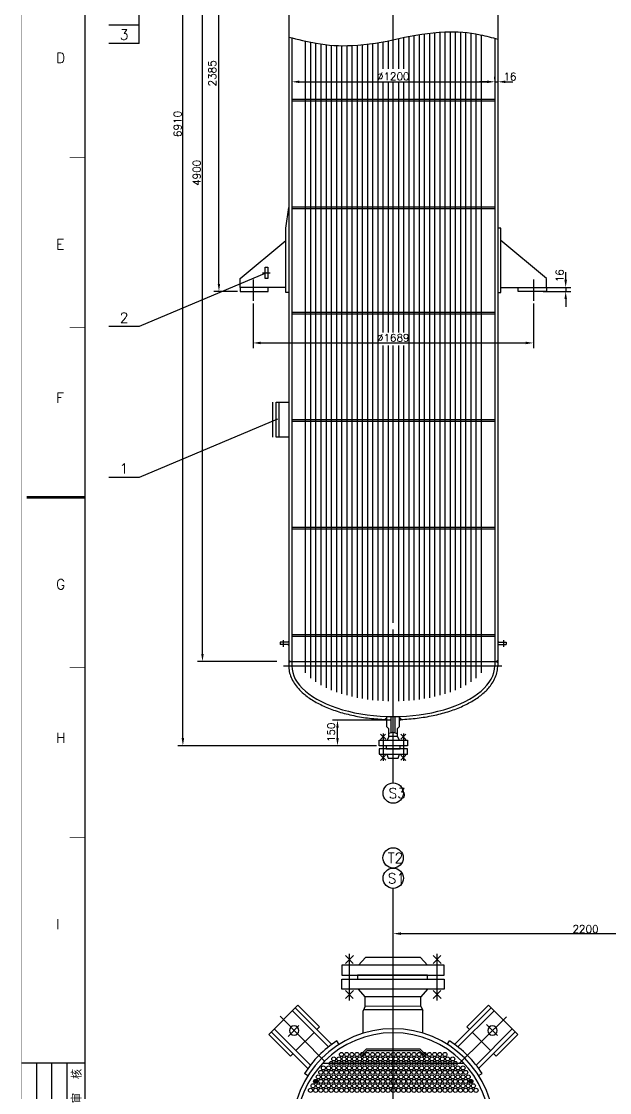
# Model space of a CAD drawing. Extents: x 49444 to 186655, y 41039 to 60167.
# Drawn here: x 63233 to 66711, y 49526 to 55859 of the extents above; entities that cross this region are included whole.
import ezdxf
from ezdxf.enums import TextEntityAlignment as Align

# ---------------------------------------------------------------- set-up
doc = ezdxf.new("R2010")
doc.units = 0
doc.header["$LTSCALE"] = 60
doc.header["$MEASUREMENT"] = 0
doc.header["$PDMODE"] = 3
doc.header["$PDSIZE"] = 0.001
doc.layers.get('0').update_dxf_attribs({"linetype": 'CONTINUOUS'})
doc.layers.get('DEFPOINTS').update_dxf_attribs({"linetype": 'CONTINUOUS'})
doc.styles.get("Standard").update_dxf_attribs({"font": 'txt_l', "bigfont": 'hztxt_l'})
doc.dimstyles.new('STANDARD$0', dxfattribs={"dimtxt": 3, "dimasz": 3, "dimexe": 2, "dimexo": 1, "dimgap": 0.5, "dimtad": 1, "dimdec": 0, "dimzin": 0, "dimdsep": 46, "dimtxsty": 'Standard', "dimcen": 1, "dimclrd": 256, "dimclre": 256, "dimclrt": 256, "dimadec": 0, "dimazin": 0, "dimtfac": 1.5, "dimtdec": 3, "dimtix": 1, "dimtmove": 0, "dimatfit": 2, "dimfxl": 0, "dimtolj": 1, "dimarcsym": 0})

# ---------------------------------------------------------------- blocks, each defined once
blk = doc.blocks.new('*D571')
at = {"lineweight": -2}
for p, q in [((65986.6, 55501.6), (65941.6, 55501.6)), ((66031.6, 55501.6), (66049.6, 55501.6)), ((66031.6, 55486.7), (66031.6, 55471.6)), ((66049.6, 55486.7), (66049.6, 55471.6)), ((66094.6, 55501.6), (66139.6, 55501.6))]:
    blk.add_line(p, q, dxfattribs=at)
for points in [[(65986.6, 55509.1), (65986.6, 55494.1), (66031.6, 55501.6)], [(66094.6, 55509.1), (66094.6, 55494.1), (66049.6, 55501.6)]]:
    blk.add_solid(points)
at = {"layer": 'DEFPOINTS', "color": 0}
for p in [(66031.6, 55501.7), (66049.6, 55501.7), (66049.6, 55501.6)]:
    blk.add_point(p, dxfattribs=at)
at = {"insert": (66122.1, 55532.6), "char_height": 45, "attachment_point": 5}
blk.add_mtext('\\A1;16', dxfattribs=at)
blk = doc.blocks.new('*D580')
at = {"lineweight": -2}
for p, q in [((64831.6, 55486.6), (64831.6, 55471.6)), ((64876.6, 55501.6), (65986.6, 55501.6)), ((66031.6, 55516.6), (66031.6, 55531.6))]:
    blk.add_line(p, q, dxfattribs=at)
for points in [[(64876.6, 55509.1), (64876.6, 55494.1), (64831.6, 55501.6)], [(65986.6, 55509.1), (65986.6, 55494.1), (66031.6, 55501.6)]]:
    blk.add_solid(points)
at = {"layer": 'DEFPOINTS', "color": 0}
for p in [(64831.6, 55501.6), (66031.6, 55501.6), (66031.6, 55501.6)]:
    blk.add_point(p, dxfattribs=at)
at = {"insert": (65431.6, 55533.6), "char_height": 45, "attachment_point": 5}
blk.add_mtext('\\A1;%%c1200', dxfattribs=at)
blk = doc.blocks.new('*D23')
at = {"lineweight": -2}
for p, q in [((65129, 58221.7), (64157.7, 58221.7)), ((64187.7, 51621.5), (64187.7, 58176.7)), ((65175.8, 51576.5), (64157.7, 51576.5))]:
    blk.add_line(p, q, dxfattribs=at)
for points in [[(64180.2, 58176.7), (64195.2, 58176.7), (64187.7, 58221.7)], [(64180.2, 51621.5), (64195.2, 51621.5), (64187.7, 51576.5)]]:
    blk.add_solid(points)
at = {"layer": 'DEFPOINTS', "color": 0}
for p in [(64187.7, 58221.7), (65144, 58221.7), (65190.8, 51576.5)]:
    blk.add_point(p, dxfattribs=at)
at = {"insert": (64119, 55252.4), "char_height": 45, "attachment_point": 5, "rotation": 90}
blk.add_mtext('\\A1;\\P6910', dxfattribs=at)
blk = doc.blocks.new('*D583')
at = {"lineweight": -2}
for p, q in [((64431.3, 56747.2), (64273.5, 56747.2)), ((64303.5, 52119), (64303.5, 56702.2)), ((64743.9, 52074), (64273.5, 52074))]:
    blk.add_line(p, q, dxfattribs=at)
for points in [[(64296, 56702.2), (64311, 56702.2), (64303.5, 56747.2)], [(64296, 52119), (64311, 52119), (64303.5, 52074)]]:
    blk.add_solid(points)
at = {"layer": 'DEFPOINTS', "color": 0}
for p in [(64303.5, 56747.2), (64446.3, 56747.2), (64758.9, 52074)]:
    blk.add_point(p, dxfattribs=at)
at = {"insert": (64269.6, 54963.3), "char_height": 45, "attachment_point": 5, "rotation": 90}
blk.add_mtext('\\A1;4900', dxfattribs=at)
blk = doc.blocks.new('*D584')
at = {"lineweight": -2}
for p, q in [((65416.6, 51727.5), (65071.9, 51727.5)), ((65101.9, 51621.5), (65101.9, 51682.5)), ((65332.5, 51576.5), (65071.9, 51576.5))]:
    blk.add_line(p, q, dxfattribs=at)
for points in [[(65094.4, 51682.5), (65109.4, 51682.5), (65101.9, 51727.5)], [(65094.4, 51621.5), (65109.4, 51621.5), (65101.9, 51576.5)]]:
    blk.add_solid(points)
at = {"layer": 'DEFPOINTS', "color": 0}
for p in [(65101.9, 51727.5), (65431.6, 51727.5), (65347.5, 51576.5)]:
    blk.add_point(p, dxfattribs=at)
at = {"insert": (65064.4, 51655.6), "char_height": 45, "attachment_point": 5, "rotation": 90}
blk.add_mtext('\\A1;150', dxfattribs=at)
blk = doc.blocks.new('*D585')
at = {"lineweight": -2}
for p, q in [((66451.6, 54330.9), (66451.6, 54375.9)), ((66317.6, 54285.9), (66481.6, 54285.9)), ((66451.6, 54285.9), (66451.6, 54262.1)), ((66319.2, 54262.1), (66481.6, 54262.1)), ((66451.6, 54217.1), (66451.6, 54172.1))]:
    blk.add_line(p, q, dxfattribs=at)
for points in [[(66444.1, 54330.9), (66459.1, 54330.9), (66451.6, 54285.9)], [(66444.1, 54217.1), (66459.1, 54217.1), (66451.6, 54262.1)]]:
    blk.add_solid(points)
at = {"layer": 'DEFPOINTS', "color": 0}
for p in [(66302.6, 54285.9), (66304.2, 54262.1), (66451.6, 54262.1)]:
    blk.add_point(p, dxfattribs=at)
at = {"insert": (66416, 54355.4), "char_height": 45, "attachment_point": 5, "rotation": 90}
blk.add_mtext('\\A1;16', dxfattribs=at)
blk = doc.blocks.new('*D586')
at = {"lineweight": -2}
for p, q in [((64798.6, 56747.2), (64370.8, 56747.2)), ((64400.8, 54307.1), (64400.8, 56702.2)), ((64510.7, 54262.1), (64370.8, 54262.1))]:
    blk.add_line(p, q, dxfattribs=at)
for points in [[(64393.3, 56702.2), (64408.3, 56702.2), (64400.8, 56747.2)], [(64393.3, 54307.1), (64408.3, 54307.1), (64400.8, 54262.1)]]:
    blk.add_solid(points)
at = {"layer": 'DEFPOINTS', "color": 0}
for p in [(64400.8, 56747.2), (64813.6, 56747.2), (64525.7, 54262.1)]:
    blk.add_point(p, dxfattribs=at)
at = {"insert": (64361.2, 55551.6), "char_height": 45, "attachment_point": 5, "rotation": 90}
blk.add_mtext('\\A1;2385', dxfattribs=at)
blk = doc.blocks.new('*D36')
at = {"lineweight": -2}
for p, q in [((65431.6, 50205.9), (65431.6, 50495.3)), ((67706.2, 50480.3), (67706.2, 50495.3)), ((65476.6, 50465.3), (67661.2, 50465.3))]:
    blk.add_line(p, q, dxfattribs=at)
for points in [[(65476.6, 50472.8), (65476.6, 50457.8), (65431.6, 50465.3)], [(67661.2, 50472.8), (67661.2, 50457.8), (67706.2, 50465.3)]]:
    blk.add_solid(points)
at = {"layer": 'DEFPOINTS', "color": 0}
for p in [(67706.2, 50465.3), (67706.2, 50465.3), (65431.6, 50190.9)]:
    blk.add_point(p, dxfattribs=at)
at = {"insert": (66568.9, 50492.6), "char_height": 45, "attachment_point": 5}
blk.add_mtext('\\A1;2200', dxfattribs=at)
blk = doc.blocks.new('*D24')
at = {"lineweight": -2}
for p, q in [((64603, 54191), (64603, 53927.7)), ((66260.2, 54191), (66260.2, 53927.7)), ((64648, 53957.7), (66215.2, 53957.7))]:
    blk.add_line(p, q, dxfattribs=at)
for points in [[(64648, 53965.2), (64648, 53950.2), (64603, 53957.7)], [(66215.2, 53965.2), (66215.2, 53950.2), (66260.2, 53957.7)]]:
    blk.add_solid(points)
at = {"layer": 'DEFPOINTS', "color": 0}
for p in [(64603, 54206), (66260.2, 54206), (66260.2, 53957.7)]:
    blk.add_point(p, dxfattribs=at)
at = {"insert": (65431.6, 53987.9), "char_height": 45, "attachment_point": 5}
blk.add_mtext('\\A1;%%c1689', dxfattribs=at)

msp = doc.modelspace()

# ---------------------------------------------------------------- hatches: boundary and pattern name
h = msp.add_hatch(color=256)
h.paths.add_polyline_path([(65248.113975, 49738.873138, 1), (65248.113975, 49762.767768, 1)])
h.paths.add_polyline_path([(65615.157618, 49738.873138, 1), (65615.157618, 49762.767768, 1)])
for points in [[(64972.828187, 49579.939475, 1), (64972.828187, 49603.834105, 1)], [(65890.440801, 49579.939475, 1), (65890.440801, 49603.834105, 1)]]:
    msp.add_hatch(color=256).paths.add_polyline_path(points)

# ---------------------------------------------------------------- linework, layer by layer
for p, q in [((65431.634497, 55577.903415), (65431.634497, 57236.195133)), ((64813.634508, 57124.189992), (64813.573049, 52049.028121)), ((66049.636469, 56272.488223), (66049.572897, 52049.028121)), ((63929.708372, 55728.035566), (63929.708372, 55945.754161)), ((63929.708372, 55836.840122), (63749.708372, 55836.840122)), ((65706.900753, 55794.753589), (65706.900753, 51874.491457)), ((65737.486906, 55796.72103), (65737.486906, 51883.401539)), ((65768.073058, 55797.777207), (65768.073058, 51893.659374)), ((65798.659211, 55797.62394), (65798.659211, 51905.460455)), ((65829.245363, 55796.260509), (65829.245363, 51919.083343)), ((65859.831515, 55793.680483), (65859.831515, 51934.944491)), ((64831.629306, 55761.562843), (64831.572897, 52049.028121)), ((64911.633551, 55742.486853), (64911.633551, 52006.492002)), ((64942.219703, 55736.102733), (64942.219703, 51976.626605)), ((64972.805855, 55730.213537), (64972.805855, 51953.715125)), ((65339.839684, 55732.63426), (65339.839684, 51843.316579)), ((65370.437454, 55737.690436), (65370.437454, 55577.903415)), ((65401.025809, 55743.365777), (65401.025809, 55577.903415)), ((65462.197714, 55756.605483), (65462.197714, 55577.903415)), ((65492.786069, 55763.602822), (65492.786069, 55577.903415)), ((65523.383839, 55769.952528), (65523.383839, 51843.316579)), ((65553.969991, 55775.656631), (65553.969991, 51846.192069)), ((65584.556144, 55780.724895), (65584.556144, 51849.933968)), ((65615.142296, 55785.163653), (65615.142296, 51854.5787)), ((65645.728449, 55788.978382), (65645.728449, 51860.174825)), ((65676.314601, 55792.173739), (65676.314601, 51866.784849)), ((65890.417668, 55789.871571), (65890.417668, 51953.715125)), ((65921.00382, 55784.815321), (65921.00382, 51976.626605)), ((65951.589973, 55778.497282), (65951.589973, 52006.492002)), ((66031.628894, 55758.671536), (66031.572904, 52049.028121)), ((63929.708372, 55728.035566), (63749.708372, 55728.035566)), ((65003.392008, 55725.056997), (65003.392008, 51934.944491)), ((65033.97816, 55720.981453), (65033.97816, 51919.083343)), ((65064.564313, 55717.975455), (65064.564313, 51905.460455)), ((65095.150465, 55716.028185), (65095.150465, 51893.659374)), ((65125.736617, 55715.132712), (65125.736617, 51883.401539)), ((65156.32277, 55715.285871), (65156.32277, 51874.491457)), ((65186.908922, 55716.488203), (65186.908922, 51866.784849)), ((65217.495075, 55718.514458), (65217.495075, 51860.174825)), ((65248.081227, 55721.138827), (65248.081227, 51854.5787)), ((65278.667379, 55724.364314), (65278.667379, 51849.933968)), ((65309.253532, 55728.194639), (65309.253532, 51846.192069)), ((65370.437454, 55496.466265), (65370.437454, 54019.47818)), ((65401.025809, 55496.466265), (65401.025809, 54019.47818)), ((65431.634497, 54019.47818), (65431.634497, 55496.466265)), ((65462.197714, 55496.466265), (65462.197714, 54019.47818)), ((65492.786069, 55496.466265), (65492.786069, 54019.47818)), ((64831.623503, 55398.189992), (66031.62318, 55398.172446)), ((64831.623503, 55388.189992), (66031.62318, 55388.172446)), ((64831.634501, 54763.189992), (66031.611692, 54763.173587)), ((64831.634501, 54753.189992), (66031.611538, 54753.174248)), ((64681.173548, 54372.113044), (63929.708372, 54054.108741)), ((64659.164987, 54372.113044), (64703.182109, 54372.113044)), ((64603.046309, 54333.4942), (64603.046309, 54205.967099)), ((66260.222686, 54333.4942), (66260.222686, 54205.967099)), ((64831.607517, 54140.53825), (66031.607338, 54140.520828)), ((64831.607517, 54130.53825), (66031.607338, 54130.520828)), ((63929.708372, 54054.108741), (63749.708372, 54054.108741)), ((65370.437454, 53942.150475), (65370.437454, 51841.280412)), ((65401.025809, 53942.150475), (65401.025809, 51840.066412)), ((65431.634497, 52303.032645), (65431.634497, 53942.150475)), ((65462.197714, 53942.150475), (65462.197714, 51840.066412)), ((65492.786069, 53942.150475), (65492.786069, 51841.280412)), ((64718.561515, 53401.160577), (64718.561515, 53608.059769)), ((64756.184271, 53400.70057), (64756.184271, 53607.956058)), ((64747.711967, 53506.219388), (63929.708372, 53162.696764)), ((64831.607517, 53505.53825), (66031.607338, 53505.520828)), ((64831.607517, 53495.53825), (66031.607338, 53495.520828)), ((63929.708372, 53162.696764), (63749.708372, 53162.696764)), ((64831.639371, 52868.205736), (66031.594857, 52868.189992)), ((64831.639371, 52858.205736), (66031.594857, 52858.189992)), ((65431.559075, 51356.455991), (65431.634497, 52264.177341)), ((64813.507168, 52189.116355), (64763.507169, 52189.108203)), ((64763.507169, 52189.108203), (64763.509828, 52174.108203)), ((64780.071243, 52201.254607), (64780.078162, 52160.121154)), ((64831.579246, 52233.20618), (66031.579211, 52233.189423)), ((64831.579246, 52223.20618), (66031.579211, 52223.189423)), ((66049.620738, 52189.217115), (66099.620738, 52189.217115)), ((66083.054684, 52201.360818), (66083.054471, 52160.227365)), ((66099.620738, 52189.217115), (66099.620524, 52174.217115)), ((64813.509827, 52174.116355), (64763.509828, 52174.108203)), ((66049.620524, 52174.217115), (66099.620524, 52174.217115)), ((64813.573959, 52074.028121), (65900.310171, 52074.028121)), ((65900.310171, 52074.028121), (66049.573959, 52074.028121)), ((64783.262995, 52049.028121), (66074.141058, 52049.028121)), ((65431.634494, 48541.664763), (65431.634494, 50733.120097)), ((65025.926636, 49711.40008), (64762.296052, 49976.443955)), ((65822.922694, 49698.601386), (66100.984003, 49973.945394)), ((64810.112583, 49857.544834), (64874.24412, 49921.676371)), ((65983.487112, 49927.214133), (66047.61865, 49863.082596)), ((65236.101867, 49747.481737), (65273.454191, 49784.70393)), ((65273.454191, 49784.70393), (65589.814798, 49784.70393)), ((65627.167121, 49747.481737), (65589.814798, 49784.70393)), ((65243.160585, 49740.398341), (65277.586108, 49774.70393)), ((65277.586108, 49774.70393), (65585.68288, 49774.70393)), ((65620.108403, 49740.398341), (65585.68288, 49774.70393)), ((63608.41849, 49700.230231), (63233.41849, 49700.230231)), ((63323.41849, 47000.230231), (63323.41849, 49700.230231)), ((63413.41849, 47000.230231), (63413.41849, 49700.230231)), ((63503.41849, 47000.230231), (63503.41849, 49700.230231)), ((65850.114955, 49697.842498), (65013.154034, 49697.842498))]:
    msp.add_line(p, q)
for points, format in [([(63233.41849, 59465.230231, 1.5, 1.5, 0), (63233.41849, 46850.230231, 1.5, 1.5, 0), (72143.41849, 46850.230231, 1.5, 1.5, 0), (72143.41849, 59465.230231, 1.5, 1.5, 0), (63233.41849, 59465.230231, 1.5, 1.5, 1.9635677679)], "xyseb"), ([(63608.41849, 59315.230231, 7.5, 7.5, 0), (63608.41849, 47000.230231, 7.5, 7.5, 0), (71993.41849, 47000.230231, 7.5, 7.5, 0), (71993.41849, 59315.230231, 7.5, 7.5, 0), (63608.41849, 59315.230231, 7.5, 7.5, 0)], "xyseb"), ([(64813.629668, 55766.336007, 0.02076633), (64976.055469, 55729.61674, 0.0593798828), (65186.908922, 55716.488203, 0.044430869), (65463.827732, 55756.993186, -0.0449693003), (65737.486906, 55796.72103, -0.0680260228), (65946.445038, 55779.641515, -0.014541141), (66049.629091, 55753.681037)], "xyb"), ([(63518.41849, 55055.230231, 4.5, 4.5, 0), (63608.41849, 55055.230231, 4.5, 4.5, 0)], "xyseb"), ([(63518.41849, 54050.230231, 4.5, 4.5, 0), (63608.41849, 54050.230231, 4.5, 4.5, 0)], "xyseb"), ([(63263.41849, 53045.230231, 15, 15, 0), (63608.41849, 53045.230231, 15, 15, 0)], "xyseb"), ([(63518.41849, 52040.230231, 4.5, 4.5, 0), (63608.41849, 52040.230231, 4.5, 4.5, 0)], "xyseb"), ([(65457.000483, 51649.012099, -0.0278642142), (65451.465699, 51649.479645, -0.0466953254), (65438.820385, 51652.484658, 0.0734135335), (65430.660859, 51653.97003, 0.0965903446), (65420.640529, 51652.362434, -0.0639054704), (65405.762589, 51648.972523, -0.0610899421)], "xyb"), ([(63518.41849, 51035.230231, 4.5, 4.5, 0), (63608.41849, 51035.230231, 4.5, 4.5, 0)], "xyseb"), ([(65098.65118, 49830.768005, 0.110685), (64906.402315, 49638.42878, 2.576902)], "xyb"), ([(65956.71028, 49638.675545, 0.110685), (65764.371055, 49830.92441, 1.006105)], "xyb")]:
    msp.add_lwpolyline(points, format=format)
for points in [[(64813.606144, 54256.189992), (64795.754659, 54256.189992), (64795.754659, 54636.764577), (64813.606144, 54758.764577)], [(66049.66285, 54256.189992), (66067.514335, 54256.189992), (66067.514335, 54636.764577), (66049.66285, 54636.764577)], [(64795.754659, 54285.922377), (64525.689934, 54285.922377), (64525.689934, 54339.440682), (64795.754659, 54562.612827)], [(66067.514335, 54285.922377), (66337.57906, 54285.922377), (66337.57906, 54339.440682), (66067.514335, 54562.612827)], [(64525.689934, 54285.922377), (64525.689934, 54262.136457), (64692.303679, 54262.136457), (64692.303679, 54285.922377)], [(66337.57906, 54285.922377), (66337.57906, 54262.136457), (66170.965315, 54262.136457), (66170.965315, 54285.922377)], [(65394.604492, 51687.676371), (65394.604492, 51749.598231)], [(65420.104492, 51652.168641), (65420.104492, 51749.071326)], [(65442.922327, 51651.234261), (65442.922327, 51749.070156)], [(65468.422327, 51689.270346), (65468.422327, 51749.594406)], [(65394.604492, 51687.676371), (65406.026332, 51676.998966)], [(65406.026332, 51629.974461), (65406.026332, 51676.998966)], [(65468.422327, 51689.270346), (65457.000487, 51678.592926)], [(65457.000487, 51629.974461), (65457.000487, 51679.036491)], [(65356.385902, 51643.969641), (65386.886122, 51614.413416)], [(65356.857907, 51613.941426), (65386.414117, 51644.441631)], [(65371.636006, 51649.277339), (65371.636006, 51487.286708)], [(65468.185162, 51609.726126), (65457.000487, 51629.974461), (65406.026332, 51629.974461), (65394.962662, 51609.726126)], [(65506.762027, 51643.969641), (65476.261807, 51614.413416)], [(65506.290022, 51613.941426), (65476.733812, 51644.441631)], [(65491.511911, 51649.277339), (65491.511911, 51487.286708)], [(65390.714437, 51576.517581), (65390.714437, 51558.198351), (65472.312397, 51558.198351), (65472.312397, 51576.517581)], [(65356.385902, 51519.664071), (65386.886122, 51490.107861)], [(65356.857907, 51489.635856), (65386.414117, 51520.136076)], [(65394.432607, 51525.969021), (65401.787572, 51503.658411), (65461.239262, 51503.658411), (65468.594227, 51525.969021)], [(65506.762027, 51519.664071), (65476.261807, 51490.107861)], [(65506.290022, 51489.635856), (65476.733812, 51520.136076)], [(65148.773845, 50289.30527), (65195.71225, 50335.183415)], [(65195.18212, 50288.775155), (65149.303975, 50335.713545)], [(65172.24305, 50070.339949), (65172.24305, 50345.610595)], [(65634.231505, 50279.751425), (65593.182475, 50324.9186), (65266.683025, 50324.9186), (65226.241705, 50279.751425)], [(65714.49514, 50289.30527), (65667.556735, 50335.183415)], [(65668.086865, 50288.775155), (65713.96501, 50335.713545)], [(65691.025939, 50070.339949), (65691.025939, 50345.610595)], [(65633.888665, 50196.123275), (65633.888665, 50220.23963), (65219.899015, 50220.23963), (65219.899015, 50196.123275)], [(65172.24305, 50095.044212), (65172.24305, 50220.122669)], [(65691.025939, 50095.044212), (65691.025939, 50220.122669)], [(65148.773845, 50082.85274), (65195.71225, 50128.730885)], [(65195.18212, 50082.32261), (65149.303975, 50129.261015)], [(65634.231505, 50136.61148), (65594.03251, 50091.444305), (65266.4407, 50091.444305), (65226.241705, 50136.61148)], [(65714.49514, 50082.85274), (65667.556735, 50128.730885)], [(65668.086865, 50082.32261), (65713.96501, 50129.261015)], [(64695.0406, 49869.75206), (64867.57465, 50042.286125)], [(64996.24198, 49913.618795), (64867.57465, 50042.286125)], [(65266.4407, 50035.84367), (65254.4407, 50009.818955)], [(65266.4407, 50035.84367), (65266.4407, 50091.444305)], [(65594.03251, 50035.257395), (65266.4407, 50035.84367)], [(65594.03251, 50035.257395), (65594.03251, 50091.444305)], [(65594.03251, 50035.257395), (65606.03251, 50012.617775)], [(65867.02702, 49913.618795), (65995.69435, 50042.286125)], [(65995.69435, 50042.286125), (66168.2284, 49869.75206)], [(65049.02242, 49795.784525), (64835.047735, 50009.75921)], [(65068.419805, 49810.32827), (64852.0183, 50026.729775)], [(65254.4407, 49876.583165), (65254.4407, 50009.818955)], [(65604.98128, 50014.60106), (65256.778975, 50014.23044)], [(65606.03251, 49877.44343), (65606.03251, 50012.617775)], [(65794.849195, 49810.32827), (66011.2507, 50026.729775)], [(65814.246565, 49795.784525), (66028.22125, 50009.75921)], [(64980.68563, 49898.062445), (64996.24198, 49913.618795)], [(65867.02702, 49913.618795), (65882.58337, 49898.062445)], [(64823.707915, 49741.084745), (64695.0406, 49869.75206)], [(64926.99844, 49668.90692), (64710.59695, 49885.30841)], [(64941.5422, 49688.30429), (64727.5675, 49902.278975)], [(64856.23483, 49773.611645), (64963.715065, 49881.09188)], [(65899.553935, 49881.09188), (66007.034155, 49773.611645)], [(65921.7268, 49688.30429), (66135.701485, 49902.278975)], [(65936.270545, 49668.90692), (66152.67205, 49885.30841)], [(66039.56107, 49741.084745), (66168.2284, 49869.75206)], [(65111.50441, 49810.49993), (65098.65118, 49830.76799)], [(65751.527335, 49810.650305), (65764.371055, 49830.92441)], [(64823.707915, 49741.084745), (64839.264265, 49756.641095)], [(66024.00472, 49756.641095), (66039.56107, 49741.084745)], [(64926.676405, 49625.58506), (64906.402315, 49638.42878)], [(65936.44222, 49625.8223), (65956.710265, 49638.675545)]]:
    msp.add_lwpolyline(points)
for points in [[(64673.348069, 54405.343215), (64688.998672, 54405.343215), (64688.998672, 54338.882873), (64673.348069, 54338.882873)], [(64739.354394, 53607.956058), (64813.593593, 53607.956058), (64813.593593, 53400.70057), (64739.354394, 53400.70057)], [(65347.515517, 51576.517581), (65347.515517, 51609.726126), (65515.511317, 51609.726126), (65515.511317, 51576.517581)], [(65347.515517, 51558.198351), (65347.515517, 51525.969021), (65515.511317, 51525.969021), (65515.511317, 51558.198351)], [(65733.22903, 50220.23963), (65733.22903, 50279.751425), (65127.24418, 50279.751425), (65127.24418, 50220.23963)], [(65733.22903, 50196.123275), (65733.22903, 50136.61148), (65127.24418, 50136.61148), (65127.24418, 50196.123275)]]:
    msp.add_lwpolyline(points, close=True)
for points in [[(64872.65731, 49892.379485, 1), (64817.23717, 49892.379485, 1)], [(66046.03183, 49892.379485, 1), (65990.61169, 49892.379485, 1)], [(65431.6345, 48707.934665, 1), (65431.6345, 49903.449785, 1)], [(65431.6345, 48731.934665, 1), (65431.6345, 49879.449785, 1)]]:
    msp.add_lwpolyline(points, format="xyb", close=True)
for centre, radius in [((65431.634497, 51296.456038), 60), ((65430.830225, 50913.1183), 60), ((65431.366405, 50793.119498), 60), ((65079.886331, 49724.332777), 11.947315), ((65110.472283, 49724.332777), 11.947315), ((65125.765159, 49750.820453), 11.947315), ((65141.058235, 49724.332777), 11.947315), ((65156.351111, 49750.820453), 11.947315), ((65171.646591, 49724.332777), 11.947315), ((65186.939667, 49750.820453), 11.947315), ((65202.232543, 49724.332777), 11.947315), ((65217.525619, 49750.820453), 11.947315), ((65232.818495, 49724.332777), 11.947315), ((65248.113975, 49750.820453), 11.947315), ((65263.40685, 49724.332777), 11.947315), ((65278.699927, 49750.820453), 11.947315), ((65293.992803, 49724.332777), 11.947315), ((65309.288282, 49750.820453), 11.947315), ((65324.581158, 49724.332777), 11.947315), ((65339.874234, 49750.820453), 11.947315), ((65355.16711, 49724.332777), 11.947315), ((65370.460186, 49750.820453), 11.947315), ((65385.755666, 49724.332777), 11.947315), ((65401.048542, 49750.820453), 11.947315), ((65416.341418, 49724.332777), 11.947315), ((65431.634494, 49750.820453), 11.947315), ((65446.92757, 49724.332777), 11.947315), ((65462.22285, 49750.820453), 11.947315), ((65477.515726, 49724.332777), 11.947315), ((65492.808802, 49750.820453), 11.947315), ((65508.101878, 49724.332777), 11.947315), ((65523.397158, 49750.820453), 11.947315), ((65538.690234, 49724.332777), 11.947315), ((65553.98311, 49750.820453), 11.947315), ((65569.276186, 49724.332777), 11.947315), ((65584.569062, 49750.820453), 11.947315), ((65599.864542, 49724.332777), 11.947315), ((65615.157618, 49750.820453), 11.947315), ((65630.450494, 49724.332777), 11.947315), ((65645.74337, 49750.820453), 11.947315), ((65661.036446, 49724.332777), 11.947315), ((65676.331926, 49750.820453), 11.947315), ((65691.624802, 49724.332777), 11.947315), ((65706.917677, 49750.820453), 11.947315), ((65722.210754, 49724.332777), 11.947315), ((65737.506233, 49750.820453), 11.947315), ((65752.799109, 49724.332777), 11.947315), ((65783.385061, 49724.332777), 11.947315), ((65003.41414, 49644.864744), 11.947315), ((65018.709619, 49671.352419), 11.947315), ((65034.002495, 49644.864744), 11.947315), ((65049.297975, 49671.352419), 11.947315), ((65064.590851, 49697.842498), 11.947315), ((65064.590851, 49644.864744), 11.947315), ((65079.883927, 49671.352419), 11.947315), ((65095.179407, 49697.842498), 11.947315), ((65095.179407, 49644.864744), 11.947315), ((65110.472283, 49671.352419), 11.947315), ((65125.765159, 49697.842498), 11.947315), ((65125.765159, 49644.864744), 11.947315), ((65141.058235, 49671.352419), 11.947315), ((65156.351111, 49697.842498), 11.947315), ((65156.351111, 49644.864744), 11.947315), ((65171.646591, 49671.352419), 11.947315), ((65186.939667, 49697.842498), 11.947315), ((65186.939667, 49644.864744), 11.947315), ((65202.232543, 49671.352419), 11.947315), ((65217.525619, 49697.842498), 11.947315), ((65217.525619, 49644.864744), 11.947315), ((65232.818495, 49671.352419), 11.947315), ((65248.113975, 49697.842498), 11.947315), ((65248.113975, 49644.864744), 11.947315), ((65263.40685, 49671.352419), 11.947315), ((65278.699927, 49697.842498), 11.947315), ((65278.699927, 49644.864744), 11.947315), ((65293.992803, 49671.352419), 11.947315), ((65309.288282, 49697.842498), 11.947315), ((65309.288282, 49644.864744), 11.947315), ((65324.581158, 49671.352419), 11.947315), ((65339.874234, 49697.842498), 11.947315), ((65339.874234, 49644.864744), 11.947315), ((65355.16711, 49671.352419), 11.947315), ((65370.460186, 49697.842498), 11.947315), ((65370.460186, 49644.864744), 11.947315), ((65385.755666, 49671.352419), 11.947315), ((65401.048542, 49697.842498), 11.947315), ((65401.048542, 49644.864744), 11.947315), ((65416.341418, 49671.352419), 11.947315), ((65431.634494, 49697.842498), 11.947315), ((65431.634494, 49644.864744), 11.947315), ((65446.92757, 49671.352419), 11.947315), ((65462.22285, 49697.842498), 11.947315), ((65462.22285, 49644.864744), 11.947315), ((65477.515726, 49671.352419), 11.947315), ((65492.808802, 49697.842498), 11.947315), ((65492.808802, 49644.864744), 11.947315), ((65508.101878, 49671.352419), 11.947315), ((65523.397158, 49697.842498), 11.947315), ((65523.397158, 49644.864744), 11.947315), ((65538.690234, 49671.352419), 11.947315), ((65553.98311, 49697.842498), 11.947315), ((65553.98311, 49644.864744), 11.947315), ((65569.276186, 49671.352419), 11.947315), ((65584.569062, 49697.842498), 11.947315), ((65584.569062, 49644.864744), 11.947315), ((65599.864542, 49671.352419), 11.947315), ((65615.157618, 49697.842498), 11.947315), ((65615.157618, 49644.864744), 11.947315), ((65630.450494, 49671.352419), 11.947315), ((65645.74337, 49697.842498), 11.947315), ((65645.74337, 49644.864744), 11.947315), ((65661.036446, 49671.352419), 11.947315), ((65676.331926, 49697.842498), 11.947315), ((65676.331926, 49644.864744), 11.947315), ((65691.624802, 49671.352419), 11.947315), ((65706.917677, 49697.842498), 11.947315), ((65706.917677, 49644.864744), 11.947315), ((65722.210754, 49671.352419), 11.947315), ((65737.506233, 49697.842498), 11.947315), ((65737.506233, 49644.864744), 11.947315), ((65752.799109, 49671.352419), 11.947315), ((65768.091985, 49697.842498), 11.947315), ((65768.091985, 49644.864744), 11.947315), ((65783.385061, 49671.352419), 11.947315), ((65798.678138, 49697.842498), 11.947315), ((65798.678138, 49644.864744), 11.947315), ((65813.973417, 49671.352419), 11.947315), ((65829.266493, 49644.864744), 11.947315), ((65844.561773, 49671.352419), 11.947315), ((65859.852245, 49644.864744), 11.947315), ((64972.828187, 49591.88679), 11.947315), ((64988.121264, 49618.374465), 11.947315), ((65003.416743, 49591.88679), 11.947315), ((65018.709619, 49618.374465), 11.947315), ((65034.002495, 49591.88679), 11.947315), ((65049.297975, 49618.374465), 11.947315), ((65064.590851, 49591.88679), 11.947315), ((65079.883927, 49618.374465), 11.947315), ((65095.179407, 49591.88679), 11.947315), ((65110.472283, 49618.374465), 11.947315), ((65125.765159, 49591.88679), 11.947315), ((65141.058235, 49618.374465), 11.947315), ((65156.351111, 49591.88679), 11.947315), ((65171.646591, 49618.374465), 11.947315), ((65186.939667, 49591.88679), 11.947315), ((65202.232543, 49618.374465), 11.947315), ((65217.525619, 49591.88679), 11.947315), ((65232.818495, 49618.374465), 11.947315), ((65248.113975, 49591.88679), 11.947315), ((65263.40685, 49618.374465), 11.947315), ((65278.699927, 49591.88679), 11.947315), ((65293.992803, 49618.374465), 11.947315), ((65309.288282, 49591.88679), 11.947315), ((65324.581158, 49618.374465), 11.947315), ((65339.874234, 49591.88679), 11.947315), ((65355.16711, 49618.374465), 11.947315), ((65370.460186, 49591.88679), 11.947315), ((65385.755666, 49618.374465), 11.947315), ((65401.048542, 49591.88679), 11.947315), ((65416.341418, 49618.374465), 11.947315), ((65431.634494, 49591.88679), 11.947315), ((65446.92757, 49618.374465), 11.947315), ((65462.22285, 49591.88679), 11.947315), ((65477.515726, 49618.374465), 11.947315), ((65492.808802, 49591.88679), 11.947315), ((65508.101878, 49618.374465), 11.947315), ((65523.397158, 49591.88679), 11.947315), ((65538.690234, 49618.374465), 11.947315), ((65553.98311, 49591.88679), 11.947315), ((65569.276186, 49618.374465), 11.947315), ((65584.569062, 49591.88679), 11.947315), ((65599.864542, 49618.374465), 11.947315), ((65615.157618, 49591.88679), 11.947315), ((65630.450494, 49618.374465), 11.947315), ((65645.74337, 49591.88679), 11.947315), ((65661.036446, 49618.374465), 11.947315), ((65676.331926, 49591.88679), 11.947315), ((65691.624802, 49618.374465), 11.947315), ((65706.917677, 49591.88679), 11.947315), ((65722.210754, 49618.374465), 11.947315), ((65737.506233, 49591.88679), 11.947315), ((65752.799109, 49618.374465), 11.947315), ((65768.091985, 49591.88679), 11.947315), ((65783.385061, 49618.374465), 11.947315), ((65798.678138, 49591.88679), 11.947315), ((65813.973417, 49618.374465), 11.947315), ((65829.266493, 49591.88679), 11.947315), ((65844.559369, 49618.374465), 11.947315), ((65859.852245, 49591.88679), 11.947315), ((65875.145321, 49618.374465), 11.947315), ((65890.440801, 49591.88679), 11.947315), ((64942.242436, 49538.908835), 11.947315), ((64957.535312, 49565.396511), 11.947315), ((64972.828187, 49538.908835), 11.947315), ((64988.123667, 49565.396511), 11.947315), ((65003.416743, 49538.908835), 11.947315), ((65018.709619, 49565.396511), 11.947315), ((65034.002495, 49538.908835), 11.947315), ((65049.297975, 49565.396511), 11.947315), ((65064.590851, 49538.908835), 11.947315), ((65079.883927, 49565.396511), 11.947315), ((65095.179407, 49538.908835), 11.947315), ((65110.472283, 49565.396511), 11.947315), ((65125.765159, 49538.908835), 11.947315), ((65141.058235, 49565.396511), 11.947315), ((65156.351111, 49538.908835), 11.947315), ((65171.646591, 49565.396511), 11.947315), ((65186.939667, 49538.908835), 11.947315), ((65202.232543, 49565.396511), 11.947315), ((65217.525619, 49538.908835), 11.947315), ((65232.818495, 49565.396511), 11.947315), ((65248.113975, 49538.908835), 11.947315), ((65263.40685, 49565.396511), 11.947315), ((65278.699927, 49538.908835), 11.947315), ((65293.992803, 49565.396511), 11.947315), ((65309.288282, 49538.908835), 11.947315), ((65324.581158, 49565.396511), 11.947315), ((65339.874234, 49538.908835), 11.947315), ((65355.16711, 49565.396511), 11.947315), ((65370.460186, 49538.908835), 11.947315), ((65385.755666, 49565.396511), 11.947315), ((65401.048542, 49538.908835), 11.947315), ((65416.341418, 49565.396511), 11.947315), ((65431.634494, 49538.908835), 11.947315), ((65446.92757, 49565.396511), 11.947315), ((65462.22285, 49538.908835), 11.947315), ((65477.515726, 49565.396511), 11.947315), ((65492.808802, 49538.908835), 11.947315), ((65508.101878, 49565.396511), 11.947315), ((65523.397158, 49538.908835), 11.947315), ((65538.690234, 49565.396511), 11.947315), ((65553.98311, 49538.908835), 11.947315), ((65569.276186, 49565.396511), 11.947315), ((65584.569062, 49538.908835), 11.947315), ((65599.864542, 49565.396511), 11.947315), ((65615.157618, 49538.908835), 11.947315), ((65630.450494, 49565.396511), 11.947315), ((65645.74337, 49538.908835), 11.947315), ((65661.036446, 49565.396511), 11.947315), ((65676.331926, 49538.908835), 11.947315), ((65691.624802, 49565.396511), 11.947315), ((65706.917677, 49538.908835), 11.947315), ((65722.210754, 49565.396511), 11.947315), ((65737.506233, 49538.908835), 11.947315), ((65752.799109, 49565.396511), 11.947315), ((65768.091985, 49538.908835), 11.947315), ((65783.385061, 49565.396511), 11.947315), ((65798.678138, 49538.908835), 11.947315), ((65813.973417, 49565.396511), 11.947315), ((65829.266493, 49538.908835), 11.947315), ((65844.559369, 49565.396511), 11.947315), ((65859.852245, 49538.908835), 11.947315), ((65875.145321, 49565.396511), 11.947315), ((65890.440801, 49538.908835), 11.947315), ((65905.733677, 49565.396511), 11.947315), ((65921.026553, 49538.908835), 11.947315)]:
    msp.add_circle(centre, radius)
msp.add_ellipse((65431.573959, 52049.028121), major_axis=(600, 0), ratio=0.5, start_param=3.1415926536, end_param=6.2831853072)
for points, knots in [([(64813.57399, 52049.028121), (64813.574358, 52037.657427), (64814.731999, 52026.287555), (64819.442444, 52003.168857), (64823.118181, 51991.433683), (64832.859164, 51968.411162), (64838.922816, 51957.123207), (64853.283608, 51935.119698), (64861.580362, 51924.403023), (64880.259175, 51903.622945), (64890.641487, 51893.558868), (64919.198131, 51869.15293), (64938.633589, 51855.276754), (64981.459287, 51829.405173), (65004.850544, 51817.41021), (65055.009119, 51795.530008), (65081.776395, 51785.645474), (65138.024069, 51768.195223), (65167.503965, 51760.630029), (65228.439889, 51747.988172), (65259.895232, 51742.911836), (65323.9897, 51735.365339), (65356.628065, 51732.895353), (65391.164662, 51731.697955), (65392.884363, 51731.642005), (65394.604492, 51731.589712)], [3.1415926785, 3.1415926785, 3.1415926785, 3.1415926785, 3.2431176224, 3.2431176224, 3.3500721224, 3.3500721224, 3.4570266225, 3.4570266225, 3.5639811225, 3.5639811225, 3.6709356225, 3.6709356225, 3.8329728522, 3.8329728522, 3.9950100819, 3.9950100819, 4.1570473116, 4.1570473116, 4.3190845414, 4.3190845414, 4.4811217711, 4.4811217711, 4.6431590008, 4.6431590008, 4.651647679, 4.651647679, 4.651647679, 4.651647679]), ([(65468.422327, 51731.586216), (65474.960553, 51731.784277), (65481.492599, 51732.035088), (65520.771887, 51733.863041), (65553.288913, 51736.71734), (65617.022778, 51745.018953), (65648.238866, 51750.466072), (65708.585073, 51763.827856), (65737.714524, 51771.742168), (65793.159785, 51789.862357), (65819.475135, 51800.06768), (65868.640143, 51822.556847), (65891.489868, 51834.839976), (65933.154627, 51861.254068), (65951.970893, 51875.38474), (65985.066059, 51905.264126), (65999.347462, 51921.015334), (66019.027812, 51948.50666), (66025.803615, 51959.872731), (66036.915442, 51983.106429), (66041.250039, 51994.975026), (66047.329436, 52019.026), (66049.072054, 52031.207405), (66049.542666, 52045.284085), (66049.573959, 52047.156103), (66049.573959, 52049.028121)], [4.7729310968, 4.7729310968, 4.7729310968, 4.7729310968, 4.8051962305, 4.8051962305, 4.9672334602, 4.9672334602, 5.1292706899, 5.1292706899, 5.2913079197, 5.2913079197, 5.4533451494, 5.4533451494, 5.6153823791, 5.6153823791, 5.7774196088, 5.7774196088, 5.9394568385, 5.9394568385, 6.0484615132, 6.0484615132, 6.157466188, 6.157466188, 6.2664708627, 6.2664708627, 6.2831853072, 6.2831853072, 6.2831853072, 6.2831853072])]:
    msp.add_open_spline(points, degree=3, knots=knots)
at = {"color": 0, "linetype": 'ByBlock'}
for p in [(65420.104494, 51749.071331), (65442.922329, 51749.070153), (65442.922329, 51749.070153), (65468.422329, 51749.59441)]:
    msp.add_point(p, dxfattribs=at)
for points in [[(64813.507168, 52189.116355), (64803.097352, 52189.114658), (64813.505448, 52198.821049)], [(66049.620738, 52189.217115), (66060.030554, 52189.217115), (66049.620876, 52198.921809)], [(64813.509827, 52174.116355), (64803.099798, 52174.114658), (64813.511421, 52165.123531)], [(66049.620524, 52174.217115), (66060.030554, 52174.217115), (66049.620396, 52165.224291)], [(64831.573959, 52074.028121), (64813.573959, 52084.227234), (64813.573959, 52063.663185)], [(66031.573959, 52074.028121), (66049.573959, 52084.227234), (66049.573959, 52063.663185)], [(65394.725569, 51749.594406), (65378.124542, 51732.190307), (65394.725569, 51719.432376)], [(65468.422327, 51749.594406), (65485.023354, 51732.190307), (65468.422327, 51719.432376)]]:
    msp.add_solid(points)

# ---------------------------------------------------------------- texts
for s, p in [('3', (63839.708372, 55750.535566)), ('2', (63839.708372, 54076.608741)), (' 1 ', (63839.708372, 53185.196764))]:
    msp.add_text(s, height=60).set_placement(p, align=Align.CENTER)
for s, p in [('D', (63437.845038, 55613.34993)), ('E', (63437.845038, 54510.84993)), ('F', (63437.845038, 53603.34993)), ('G', (63437.845038, 52500.84993)), ('H', (63437.845038, 51593.34993)), ('S3', (65404.017931, 51265.504735)), ('T2', (65398.467672, 50882.166996)), ('S1', (65399.003851, 50762.168194)), ('I', (63437.845038, 50490.84993))]:
    msp.add_text(s, height=60).set_placement(p)
msp.add_text('审  核', height=60, rotation=90).set_placement((63589.878881, 49463.695332))

# ---------------------------------------------------------------- dimensions: what is measured, and where the dimension line sits
for base, p1, p2, text, override, picture, middle in [((64187.706941, 58221.687637), (65190.824442, 51576.517581), (65144.026266, 58221.687637), '\\P6910', {"dimscale": 15, "dimgap": 0.1, "dimdec": 2, "dimcen": 3, "dimtdec": 2, "dimtmove": 2, "dimatfit": 3}, '*D23', (64118.981973, 55252.408219)), ((64303.499242, 56747.189992), (64758.853785, 52074.028121), (64446.282005, 56747.189992), '4900', {"dimscale": 15, "dimgap": 0.1, "dimdec": 2, "dimcen": 3, "dimtdec": 2, "dimtmove": 2, "dimatfit": 3}, '*D583', (64269.624944, 54963.270057)), ((64400.841845, 56747.189992), (64525.689934, 54262.136457), (64813.629942, 56747.189992), '2385', {"dimscale": 15, "dimgap": 0.1, "dimdec": 5, "dimcen": 3, "dimtdec": 5, "dimtmove": 2, "dimatfit": 3}, '*D586', (64361.238121, 55551.631048)), ((66451.612047, 54262.136457), (66302.644809, 54285.922377), (66304.221885, 54262.136457), '16', {"dimscale": 15, "dimgap": 0.1, "dimcen": 3, "dimtdec": 0, "dimtmove": 2, "dimatfit": 3}, '*D585', (66415.985002, 54355.398826)), ((65101.929634, 51727.542722), (65347.515517, 51576.517581), (65431.589908, 51727.542722), '150', {"dimscale": 15, "dimgap": 0.1, "dimdec": 2, "dimcen": 3, "dimtdec": 2, "dimtmove": 2, "dimatfit": 3}, '*D584', (65064.444376, 51655.571509))]:
    dim = msp.add_linear_dim(base=base, p1=p1, p2=p2, angle=90, text=text, dimstyle='STANDARD$0', override=override)
    dim.commit()
    dim.dimension.update_dxf_attribs({"geometry": picture, "text_midpoint": middle, "dimtype": 160})
for base, p1, p2, text, override, picture, middle in [((66031.625014, 55501.591865), (64831.625357, 55501.609977), (66031.625014, 55501.591865), '%%c1200', {"dimscale": 15, "dimgap": 0.1, "dimdec": 2, "dimcen": 3, "dimtdec": 2, "dimtmove": 2, "dimatfit": 3}, '*D580', (65431.634444, 55533.567935)), ((66049.625224, 55501.591865), (66031.625014, 55501.703699), (66049.625224, 55501.703434), '16', {"dimscale": 15, "dimgap": 0.1, "dimcen": 3, "dimtdec": 2, "dimtmove": 2, "dimatfit": 3}, '*D571', (66122.096465, 55532.550059)), ((66260.222686, 53957.719682), (64603.046309, 54205.967099), (66260.222686, 54205.967099), '%%c1689', {"dimscale": 15, "dimgap": 0.1, "dimcen": 3, "dimtdec": 0, "dimtmove": 2, "dimatfit": 3}, '*D24', (65431.634497, 53987.868847))]:
    dim = msp.add_linear_dim(base=base, p1=p1, p2=p2, text=text, dimstyle='STANDARD$0', override=override)
    dim.commit()
    dim.dimension.update_dxf_attribs({"geometry": picture, "text_midpoint": middle, "dimtype": 160})
dim = msp.add_linear_dim(base=(67706.184054, 50465.273875), p1=(65431.634497, 50190.945065), p2=(67706.184054, 50465.273875), text='2200', dimstyle='STANDARD$0', override={"dimscale": 15, "dimgap": 0.1, "dimcen": 3, "dimtdec": 0, "dimtmove": 2, "dimatfit": 3})
dim.commit()
dim.dimension.update_dxf_attribs({"geometry": '*D36', "text_midpoint": (66568.909275, 50492.648875)})

doc.saveas('drawing.dxf')
